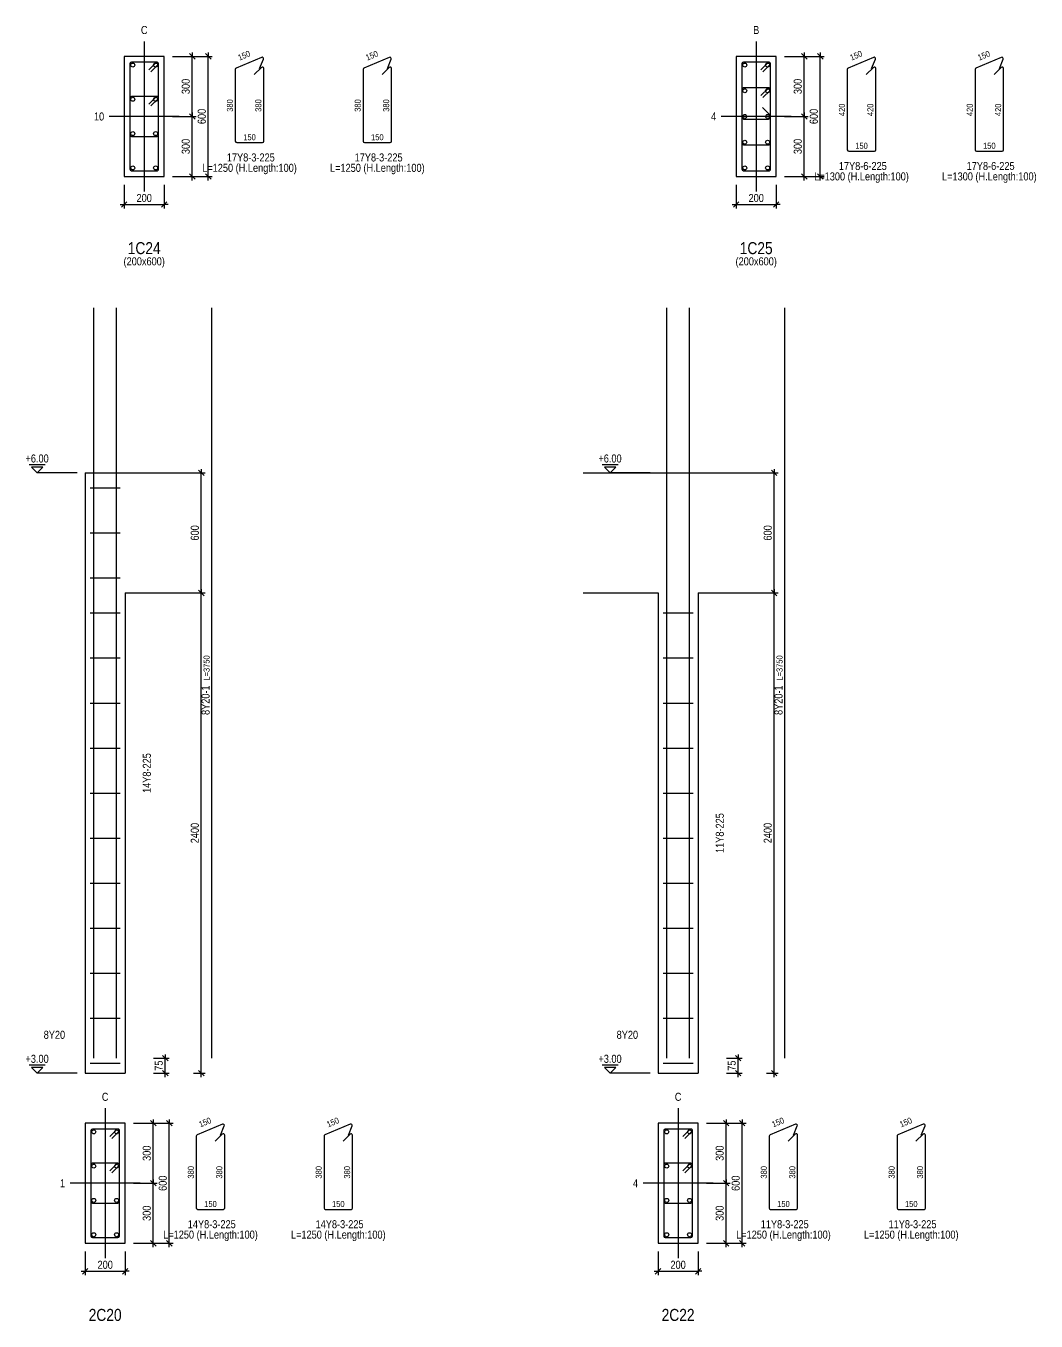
# Model space of a CAD drawing. Extents: x 0 to 206258, y -403073 to 0.
# Drawn here: x 13190 to 25802, y -130712 to -114531 of the extents above; entities that cross this region are included whole.
import ezdxf
from ezdxf.enums import TextEntityAlignment as Align
from ezdxf.lldxf.tags import DXFTag

# ---------------------------------------------------------------- set-up
doc = ezdxf.new("R2010")
doc.units = 0
doc.header["$LTSCALE"] = 1000
for name, color, linetype in [('Axis Line(Dir 1)', 8, 'CENTER2'), ('Axis Line(Dir 2)', 150, 'CENTER2'), ('Column Line(D)', 1, 'Continuous'), ('Dimension Line', 5, 'Continuous'), ('Dimension Text', 5, 'Continuous'), ('Link Line', 3, 'Continuous'), ('Rebar Label', 6, 'Continuous'), ('Rebar Length Text', 8, 'Continuous'), ('Rebar Line', 7, 'Continuous'), ('Top Rebar Label', 6, 'Continuous'), ('Top Rebar Length Text', 8, 'Continuous'), ('Top Rebar Line', 7, 'Continuous')]:
    doc.layers.add(name, color=color, linetype=linetype)
for name, color, linetype, true_color in [('Column Label(D)', 12, 'Continuous', 0xbd0000), ('Column Size Label (D)', 94, 'Continuous', 0x008100), ('Level Mark Line', 253, 'Continuous', 0x828282), ('Level Mark Text', 253, 'Continuous', 0x828282), ('Link Label', 94, 'Continuous', 0x008100), ('Link Length Text', 94, 'Continuous', 0x008100)]:
    doc.layers.add(name, color=color, linetype=linetype, true_color=true_color)
doc.styles.add('Column Label(D)', font='ARIALN.TTF', dxfattribs={"height": 150})
doc.styles.add('Column Size Label (D)', font='ARIALN.TTF', dxfattribs={"height": 100})
doc.styles.add('Dimension Text', font='ARIALN.TTF', dxfattribs={"height": 100})
doc.styles.add('Level Mark Text', font='ARIALN.TTF', dxfattribs={"height": 100})
doc.styles.add('Link Label', font='ARIALN.TTF', dxfattribs={"height": 100})
doc.styles.add('Link Length Text', font='ARIALN.TTF', dxfattribs={"height": 100})
doc.styles.add('Rebar Label', font='ARIALN.TTF', dxfattribs={"height": 100})
doc.styles.add('Rebar Length Text', font='ARIALN.TTF', dxfattribs={"height": 75})
doc.styles.add('Top Rebar Label', font='ARIALN.TTF', dxfattribs={"height": 100})
doc.styles.add('Top Rebar Length Text', font='ARIALN.TTF', dxfattribs={"height": 75})
tags = doc.linetypes.add('CENTER2', pattern=[1.125, 0.75, -0.125, 0.125, -0.125]).pattern_tags.tags
tags[10:11] = [DXFTag(74, 4), DXFTag(75, 0), DXFTag(340, '0'), DXFTag(46, 0.0), DXFTag(50, 0.0), DXFTag(44, 0.0), DXFTag(45, 0.0)]
tags[8:9] = [DXFTag(74, 4), DXFTag(75, 0), DXFTag(340, '0'), DXFTag(46, 0.0), DXFTag(50, 0.0), DXFTag(44, 0.0), DXFTag(45, 0.0)]
tags[6:7] = [DXFTag(74, 4), DXFTag(75, 0), DXFTag(340, '0'), DXFTag(46, 0.0), DXFTag(50, 0.0), DXFTag(44, 0.0), DXFTag(45, 0.0)]
tags[4:5] = [DXFTag(74, 4), DXFTag(75, 0), DXFTag(340, '0'), DXFTag(46, 0.0), DXFTag(50, 0.0), DXFTag(44, 0.0), DXFTag(45, 0.0)]
doc.dimstyles.new('COLUMNELV', dxfattribs={"dimtxt": 100, "dimasz": 30, "dimexe": 48.3, "dimexo": 103.5, "dimgap": 30, "dimtad": 1, "dimtoh": 1, "dimdec": 1, "dimlfac": 0.4, "dimdsep": 46, "dimtxsty": 'Dimension Text', "dimblk": 'PCDIM_TICK', "dimcen": 0.09, "dimclrd": 5, "dimclre": 5, "dimclrt": 5, "dimadec": 1, "dimazin": 0, "dimtp": 1, "dimtm": 1, "dimtfac": 1, "dimtdec": 4, "dimtofl": 0, "dimtmove": 0, "dimatfit": 3, "dimfxl": 1, "dimtolj": 1, "dimtzin": 0, "dimarcsym": 0})

# ---------------------------------------------------------------- blocks, each defined once
blk = doc.blocks.new('PCDIM_TICK')
at = {"layer": 'Dimension Line', "color": 0, "transparency": 33554687}
for p, q in [((1.15, 1.15), (-1.15, -1.15)), ((1.61, 0), (0, 0))]:
    blk.add_line(p, q, dxfattribs=at)
blk = doc.blocks.new('*U2011')
at = {"layer": 'Dimension Line', "color": 5, "true_color": 0x0000ff, "transparency": 16777216}
for p, q in [((14417, -116516), (14417, -116811)), ((14917, -116516), (14917, -116811)), ((14417, -116762), (14917, -116762))]:
    blk.add_line(p, q, dxfattribs=at)
at = {"layer": 'Dimension Line', "color": 5, "true_color": 0x0000ff, "transparency": 16777216, "xscale": 30, "yscale": 30, "rotation": 180.0000000000004}
blk.add_blockref('PCDIM_TICK', (14417, -116762), dxfattribs=at)
at = {"layer": 'Dimension Line', "color": 5, "true_color": 0x0000ff, "transparency": 16777216, "xscale": 30, "yscale": 30}
blk.add_blockref('PCDIM_TICK', (14917, -116762), dxfattribs=at)
at = {"layer": 'Dimension Line', "color": 5, "true_color": 0x0000ff, "transparency": 16777216, "insert": (14667, -116732), "char_height": 100, "width": 182.77, "attachment_point": 8, "style": 'Dimension Text'}
blk.add_mtext('200', dxfattribs=at)
blk = doc.blocks.new('*U2012')
at = {"layer": 'Dimension Line', "color": 5, "true_color": 0x0000ff, "transparency": 16777216}
for p, q in [((15021, -115662), (15316, -115662)), ((15267, -116412), (15267, -115662)), ((15021, -116412), (15316, -116412))]:
    blk.add_line(p, q, dxfattribs=at)
at = {"layer": 'Dimension Line', "color": 5, "true_color": 0x0000ff, "transparency": 16777216, "xscale": 30, "yscale": 30}
for p, rotation in [((15267, -115662), 89.99999999999447), ((15267, -116412), 269.9999999999834)]:
    blk.add_blockref('PCDIM_TICK', p, dxfattribs=dict(at, rotation=rotation))
at = {"layer": 'Dimension Line', "color": 5, "true_color": 0x0000ff, "transparency": 16777216, "insert": (15237, -116037), "char_height": 100, "width": 181.5, "attachment_point": 8, "rotation": 90, "style": 'Dimension Text'}
blk.add_mtext('300', dxfattribs=at)
blk = doc.blocks.new('*U2013')
at = {"layer": 'Dimension Line', "color": 5, "true_color": 0x0000ff, "transparency": 16777216}
for p, q in [((15021, -114912), (15316, -114912)), ((15267, -115662), (15267, -114912)), ((15021, -115662), (15316, -115662))]:
    blk.add_line(p, q, dxfattribs=at)
at = {"layer": 'Dimension Line', "color": 5, "true_color": 0x0000ff, "transparency": 16777216, "xscale": 30, "yscale": 30}
for p, rotation in [((15267, -114912), 89.99999999999447), ((15267, -115662), 269.9999999999834)]:
    blk.add_blockref('PCDIM_TICK', p, dxfattribs=dict(at, rotation=rotation))
at = {"layer": 'Dimension Line', "color": 5, "true_color": 0x0000ff, "transparency": 16777216, "insert": (15237, -115287), "char_height": 100, "width": 181.5, "attachment_point": 8, "rotation": 90, "style": 'Dimension Text'}
blk.add_mtext('300', dxfattribs=at)
blk = doc.blocks.new('*U2014')
at = {"layer": 'Dimension Line', "color": 5, "true_color": 0x0000ff, "transparency": 16777216}
for p, q in [((15021, -114912), (15516, -114912)), ((15467, -116412), (15467, -114912)), ((15021, -116412), (15516, -116412))]:
    blk.add_line(p, q, dxfattribs=at)
at = {"layer": 'Dimension Line', "color": 5, "true_color": 0x0000ff, "transparency": 16777216, "xscale": 30, "yscale": 30}
for p, rotation in [((15467, -114912), 89.99999999999447), ((15467, -116412), 269.9999999999834)]:
    blk.add_blockref('PCDIM_TICK', p, dxfattribs=dict(at, rotation=rotation))
at = {"layer": 'Dimension Line', "color": 5, "true_color": 0x0000ff, "transparency": 16777216, "insert": (15437, -115662), "char_height": 100, "width": 181.97, "attachment_point": 8, "rotation": 90, "style": 'Dimension Text'}
blk.add_mtext('600', dxfattribs=at)
blk = doc.blocks.new('*U2019')
at = {"layer": 'Dimension Line', "color": 5, "true_color": 0x0000ff, "transparency": 16777216}
for p, q in [((22058, -116516), (22058, -116811)), ((22558, -116516), (22558, -116811)), ((22058, -116762), (22558, -116762))]:
    blk.add_line(p, q, dxfattribs=at)
at = {"layer": 'Dimension Line', "color": 5, "true_color": 0x0000ff, "transparency": 16777216, "xscale": 30, "yscale": 30, "rotation": 180.0000000000004}
blk.add_blockref('PCDIM_TICK', (22058, -116762), dxfattribs=at)
at = {"layer": 'Dimension Line', "color": 5, "true_color": 0x0000ff, "transparency": 16777216, "xscale": 30, "yscale": 30}
blk.add_blockref('PCDIM_TICK', (22558, -116762), dxfattribs=at)
at = {"layer": 'Dimension Line', "color": 5, "true_color": 0x0000ff, "transparency": 16777216, "insert": (22308, -116732), "char_height": 100, "width": 182.77, "attachment_point": 8, "style": 'Dimension Text'}
blk.add_mtext('200', dxfattribs=at)
blk = doc.blocks.new('*U2020')
at = {"layer": 'Dimension Line', "color": 5, "true_color": 0x0000ff, "transparency": 16777216}
for p, q in [((22662, -115662), (22956, -115662)), ((22908, -116412), (22908, -115662)), ((22662, -116412), (22956, -116412))]:
    blk.add_line(p, q, dxfattribs=at)
at = {"layer": 'Dimension Line', "color": 5, "true_color": 0x0000ff, "transparency": 16777216, "xscale": 30, "yscale": 30}
for p, rotation in [((22908, -115662), 89.99999999999447), ((22908, -116412), 269.9999999999834)]:
    blk.add_blockref('PCDIM_TICK', p, dxfattribs=dict(at, rotation=rotation))
at = {"layer": 'Dimension Line', "color": 5, "true_color": 0x0000ff, "transparency": 16777216, "insert": (22878, -116037), "char_height": 100, "width": 181.5, "attachment_point": 8, "rotation": 90, "style": 'Dimension Text'}
blk.add_mtext('300', dxfattribs=at)
blk = doc.blocks.new('*U2021')
at = {"layer": 'Dimension Line', "color": 5, "true_color": 0x0000ff, "transparency": 16777216}
for p, q in [((22662, -114912), (22956, -114912)), ((22908, -115662), (22908, -114912)), ((22662, -115662), (22956, -115662))]:
    blk.add_line(p, q, dxfattribs=at)
at = {"layer": 'Dimension Line', "color": 5, "true_color": 0x0000ff, "transparency": 16777216, "xscale": 30, "yscale": 30}
for p, rotation in [((22908, -114912), 89.99999999999447), ((22908, -115662), 269.9999999999834)]:
    blk.add_blockref('PCDIM_TICK', p, dxfattribs=dict(at, rotation=rotation))
at = {"layer": 'Dimension Line', "color": 5, "true_color": 0x0000ff, "transparency": 16777216, "insert": (22878, -115287), "char_height": 100, "width": 181.5, "attachment_point": 8, "rotation": 90, "style": 'Dimension Text'}
blk.add_mtext('300', dxfattribs=at)
blk = doc.blocks.new('*U2022')
at = {"layer": 'Dimension Line', "color": 5, "true_color": 0x0000ff, "transparency": 16777216}
for p, q in [((22662, -114912), (23156, -114912)), ((23108, -116412), (23108, -114912)), ((22662, -116412), (23156, -116412))]:
    blk.add_line(p, q, dxfattribs=at)
at = {"layer": 'Dimension Line', "color": 5, "true_color": 0x0000ff, "transparency": 16777216, "xscale": 30, "yscale": 30}
for p, rotation in [((23108, -114912), 89.99999999999447), ((23108, -116412), 269.9999999999834)]:
    blk.add_blockref('PCDIM_TICK', p, dxfattribs=dict(at, rotation=rotation))
at = {"layer": 'Dimension Line', "color": 5, "true_color": 0x0000ff, "transparency": 16777216, "insert": (23078, -115662), "char_height": 100, "width": 181.97, "attachment_point": 8, "rotation": 90, "style": 'Dimension Text'}
blk.add_mtext('600', dxfattribs=at)
blk = doc.blocks.new('*U2148')
at = {"layer": 'Dimension Line', "color": 5, "true_color": 0x0000ff, "transparency": 16777216}
for p, q in [((15283, -121615), (15428, -121615)), ((15380, -127615), (15380, -121615)), ((15283, -127615), (15428, -127615))]:
    blk.add_line(p, q, dxfattribs=at)
at = {"layer": 'Dimension Line', "color": 5, "true_color": 0x0000ff, "transparency": 16777216, "xscale": 30, "yscale": 30}
for p, rotation in [((15380, -121615), 89.99999999999447), ((15380, -127615), 269.9999999999834)]:
    blk.add_blockref('PCDIM_TICK', p, dxfattribs=dict(at, rotation=rotation))
at = {"layer": 'Dimension Line', "color": 5, "true_color": 0x0000ff, "transparency": 16777216, "insert": (15350, -124615), "char_height": 100, "width": 247.25, "attachment_point": 8, "rotation": 90, "style": 'Dimension Text'}
blk.add_mtext('2400', dxfattribs=at)
blk = doc.blocks.new('*U2149')
at = {"layer": 'Dimension Line', "color": 5, "true_color": 0x0000ff, "transparency": 16777216}
for p, q in [((15283, -120115), (15428, -120115)), ((15380, -121615), (15380, -120115)), ((15283, -121615), (15428, -121615))]:
    blk.add_line(p, q, dxfattribs=at)
at = {"layer": 'Dimension Line', "color": 5, "true_color": 0x0000ff, "transparency": 16777216, "xscale": 30, "yscale": 30}
for p, rotation in [((15380, -120115), 89.99999999999447), ((15380, -121615), 269.9999999999834)]:
    blk.add_blockref('PCDIM_TICK', p, dxfattribs=dict(at, rotation=rotation))
at = {"layer": 'Dimension Line', "color": 5, "true_color": 0x0000ff, "transparency": 16777216, "insert": (15350, -120865), "char_height": 100, "width": 181.97, "attachment_point": 8, "rotation": 90, "style": 'Dimension Text'}
blk.add_mtext('600', dxfattribs=at)
blk = doc.blocks.new('*U2150')
at = {"layer": 'Dimension Line', "color": 5, "true_color": 0x0000ff, "transparency": 16777216}
for p, q in [((14783, -127428), (14978, -127428)), ((14930, -127615), (14930, -127428)), ((14783, -127615), (14978, -127615))]:
    blk.add_line(p, q, dxfattribs=at)
at = {"layer": 'Dimension Line', "color": 5, "true_color": 0x0000ff, "transparency": 16777216, "xscale": 30, "yscale": 30}
for p, rotation in [((14930, -127428), 89.99999999999447), ((14930, -127615), 269.9999999999834)]:
    blk.add_blockref('PCDIM_TICK', p, dxfattribs=dict(at, rotation=rotation))
at = {"layer": 'Dimension Line', "color": 5, "true_color": 0x0000ff, "transparency": 16777216, "insert": (14900, -127521), "char_height": 100, "width": 117.23, "attachment_point": 8, "rotation": 90, "style": 'Dimension Text'}
blk.add_mtext('75', dxfattribs=at)
blk = doc.blocks.new('*U2151')
at = {"layer": 'Dimension Line', "color": 5, "true_color": 0x0000ff, "transparency": 16777216}
for p, q in [((13930, -129844), (13930, -130139)), ((14430, -129844), (14430, -130139)), ((13930, -130090), (14430, -130090))]:
    blk.add_line(p, q, dxfattribs=at)
at = {"layer": 'Dimension Line', "color": 5, "true_color": 0x0000ff, "transparency": 16777216, "xscale": 30, "yscale": 30, "rotation": 180.0000000000004}
blk.add_blockref('PCDIM_TICK', (13930, -130090), dxfattribs=at)
at = {"layer": 'Dimension Line', "color": 5, "true_color": 0x0000ff, "transparency": 16777216, "xscale": 30, "yscale": 30}
blk.add_blockref('PCDIM_TICK', (14430, -130090), dxfattribs=at)
at = {"layer": 'Dimension Line', "color": 5, "true_color": 0x0000ff, "transparency": 16777216, "insert": (14180, -130060), "char_height": 100, "width": 182.77, "attachment_point": 8, "style": 'Dimension Text'}
blk.add_mtext('200', dxfattribs=at)
blk = doc.blocks.new('*U2152')
at = {"layer": 'Dimension Line', "color": 5, "true_color": 0x0000ff, "transparency": 16777216}
for p, q in [((14533, -128990), (14828, -128990)), ((14780, -129740), (14780, -128990)), ((14533, -129740), (14828, -129740))]:
    blk.add_line(p, q, dxfattribs=at)
at = {"layer": 'Dimension Line', "color": 5, "true_color": 0x0000ff, "transparency": 16777216, "xscale": 30, "yscale": 30}
for p, rotation in [((14780, -128990), 89.99999999999447), ((14780, -129740), 269.9999999999834)]:
    blk.add_blockref('PCDIM_TICK', p, dxfattribs=dict(at, rotation=rotation))
at = {"layer": 'Dimension Line', "color": 5, "true_color": 0x0000ff, "transparency": 16777216, "insert": (14750, -129365), "char_height": 100, "width": 181.5, "attachment_point": 8, "rotation": 90, "style": 'Dimension Text'}
blk.add_mtext('300', dxfattribs=at)
blk = doc.blocks.new('*U2153')
at = {"layer": 'Dimension Line', "color": 5, "true_color": 0x0000ff, "transparency": 16777216}
for p, q in [((14533, -128240), (14828, -128240)), ((14780, -128990), (14780, -128240)), ((14533, -128990), (14828, -128990))]:
    blk.add_line(p, q, dxfattribs=at)
at = {"layer": 'Dimension Line', "color": 5, "true_color": 0x0000ff, "transparency": 16777216, "xscale": 30, "yscale": 30}
for p, rotation in [((14780, -128240), 89.99999999999447), ((14780, -128990), 269.9999999999834)]:
    blk.add_blockref('PCDIM_TICK', p, dxfattribs=dict(at, rotation=rotation))
at = {"layer": 'Dimension Line', "color": 5, "true_color": 0x0000ff, "transparency": 16777216, "insert": (14750, -128615), "char_height": 100, "width": 181.5, "attachment_point": 8, "rotation": 90, "style": 'Dimension Text'}
blk.add_mtext('300', dxfattribs=at)
blk = doc.blocks.new('*U2154')
at = {"layer": 'Dimension Line', "color": 5, "true_color": 0x0000ff, "transparency": 16777216}
for p, q in [((14533, -128240), (15028, -128240)), ((14980, -129740), (14980, -128240)), ((14533, -129740), (15028, -129740))]:
    blk.add_line(p, q, dxfattribs=at)
at = {"layer": 'Dimension Line', "color": 5, "true_color": 0x0000ff, "transparency": 16777216, "xscale": 30, "yscale": 30}
for p, rotation in [((14980, -128240), 89.99999999999447), ((14980, -129740), 269.9999999999834)]:
    blk.add_blockref('PCDIM_TICK', p, dxfattribs=dict(at, rotation=rotation))
at = {"layer": 'Dimension Line', "color": 5, "true_color": 0x0000ff, "transparency": 16777216, "insert": (14950, -128990), "char_height": 100, "width": 181.97, "attachment_point": 8, "rotation": 90, "style": 'Dimension Text'}
blk.add_mtext('600', dxfattribs=at)
blk = doc.blocks.new('*U2155')
at = {"layer": 'Dimension Line', "color": 5, "true_color": 0x0000ff, "transparency": 16777216}
for p, q in [((22437, -121615), (22581, -121615)), ((22533, -127615), (22533, -121615)), ((22437, -127615), (22581, -127615))]:
    blk.add_line(p, q, dxfattribs=at)
at = {"layer": 'Dimension Line', "color": 5, "true_color": 0x0000ff, "transparency": 16777216, "xscale": 30, "yscale": 30}
for p, rotation in [((22533, -121615), 89.99999999999447), ((22533, -127615), 269.9999999999834)]:
    blk.add_blockref('PCDIM_TICK', p, dxfattribs=dict(at, rotation=rotation))
at = {"layer": 'Dimension Line', "color": 5, "true_color": 0x0000ff, "transparency": 16777216, "insert": (22503, -124615), "char_height": 100, "width": 247.25, "attachment_point": 8, "rotation": 90, "style": 'Dimension Text'}
blk.add_mtext('2400', dxfattribs=at)
blk = doc.blocks.new('*U2156')
at = {"layer": 'Dimension Line', "color": 5, "true_color": 0x0000ff, "transparency": 16777216}
for p, q in [((22437, -120115), (22581, -120115)), ((22533, -121615), (22533, -120115)), ((22437, -121615), (22581, -121615))]:
    blk.add_line(p, q, dxfattribs=at)
at = {"layer": 'Dimension Line', "color": 5, "true_color": 0x0000ff, "transparency": 16777216, "xscale": 30, "yscale": 30}
for p, rotation in [((22533, -120115), 89.99999999999447), ((22533, -121615), 269.9999999999834)]:
    blk.add_blockref('PCDIM_TICK', p, dxfattribs=dict(at, rotation=rotation))
at = {"layer": 'Dimension Line', "color": 5, "true_color": 0x0000ff, "transparency": 16777216, "insert": (22503, -120865), "char_height": 100, "width": 181.97, "attachment_point": 8, "rotation": 90, "style": 'Dimension Text'}
blk.add_mtext('600', dxfattribs=at)
blk = doc.blocks.new('*U2157')
at = {"layer": 'Dimension Line', "color": 5, "true_color": 0x0000ff, "transparency": 16777216}
for p, q in [((21937, -127428), (22131, -127428)), ((22083, -127615), (22083, -127428)), ((21937, -127615), (22131, -127615))]:
    blk.add_line(p, q, dxfattribs=at)
at = {"layer": 'Dimension Line', "color": 5, "true_color": 0x0000ff, "transparency": 16777216, "xscale": 30, "yscale": 30}
for p, rotation in [((22083, -127428), 89.99999999999447), ((22083, -127615), 269.9999999999834)]:
    blk.add_blockref('PCDIM_TICK', p, dxfattribs=dict(at, rotation=rotation))
at = {"layer": 'Dimension Line', "color": 5, "true_color": 0x0000ff, "transparency": 16777216, "insert": (22053, -127521), "char_height": 100, "width": 117.23, "attachment_point": 8, "rotation": 90, "style": 'Dimension Text'}
blk.add_mtext('75', dxfattribs=at)
blk = doc.blocks.new('*U2158')
at = {"layer": 'Dimension Line', "color": 5, "true_color": 0x0000ff, "transparency": 16777216}
for p, q in [((21083, -129844), (21083, -130139)), ((21583, -129844), (21583, -130139)), ((21083, -130090), (21583, -130090))]:
    blk.add_line(p, q, dxfattribs=at)
at = {"layer": 'Dimension Line', "color": 5, "true_color": 0x0000ff, "transparency": 16777216, "xscale": 30, "yscale": 30, "rotation": 180.0000000000004}
blk.add_blockref('PCDIM_TICK', (21083, -130090), dxfattribs=at)
at = {"layer": 'Dimension Line', "color": 5, "true_color": 0x0000ff, "transparency": 16777216, "xscale": 30, "yscale": 30}
blk.add_blockref('PCDIM_TICK', (21583, -130090), dxfattribs=at)
at = {"layer": 'Dimension Line', "color": 5, "true_color": 0x0000ff, "transparency": 16777216, "insert": (21333, -130060), "char_height": 100, "width": 182.77, "attachment_point": 8, "style": 'Dimension Text'}
blk.add_mtext('200', dxfattribs=at)
blk = doc.blocks.new('*U2159')
at = {"layer": 'Dimension Line', "color": 5, "true_color": 0x0000ff, "transparency": 16777216}
for p, q in [((21687, -128990), (21981, -128990)), ((21933, -129740), (21933, -128990)), ((21687, -129740), (21981, -129740))]:
    blk.add_line(p, q, dxfattribs=at)
at = {"layer": 'Dimension Line', "color": 5, "true_color": 0x0000ff, "transparency": 16777216, "xscale": 30, "yscale": 30}
for p, rotation in [((21933, -128990), 89.99999999999447), ((21933, -129740), 269.9999999999834)]:
    blk.add_blockref('PCDIM_TICK', p, dxfattribs=dict(at, rotation=rotation))
at = {"layer": 'Dimension Line', "color": 5, "true_color": 0x0000ff, "transparency": 16777216, "insert": (21903, -129365), "char_height": 100, "width": 181.5, "attachment_point": 8, "rotation": 90, "style": 'Dimension Text'}
blk.add_mtext('300', dxfattribs=at)
blk = doc.blocks.new('*U2160')
at = {"layer": 'Dimension Line', "color": 5, "true_color": 0x0000ff, "transparency": 16777216}
for p, q in [((21687, -128240), (21981, -128240)), ((21933, -128990), (21933, -128240)), ((21687, -128990), (21981, -128990))]:
    blk.add_line(p, q, dxfattribs=at)
at = {"layer": 'Dimension Line', "color": 5, "true_color": 0x0000ff, "transparency": 16777216, "xscale": 30, "yscale": 30}
for p, rotation in [((21933, -128240), 89.99999999999447), ((21933, -128990), 269.9999999999834)]:
    blk.add_blockref('PCDIM_TICK', p, dxfattribs=dict(at, rotation=rotation))
at = {"layer": 'Dimension Line', "color": 5, "true_color": 0x0000ff, "transparency": 16777216, "insert": (21903, -128615), "char_height": 100, "width": 181.5, "attachment_point": 8, "rotation": 90, "style": 'Dimension Text'}
blk.add_mtext('300', dxfattribs=at)
blk = doc.blocks.new('*U2161')
at = {"layer": 'Dimension Line', "color": 5, "true_color": 0x0000ff, "transparency": 16777216}
for p, q in [((21687, -128240), (22181, -128240)), ((22133, -129740), (22133, -128240)), ((21687, -129740), (22181, -129740))]:
    blk.add_line(p, q, dxfattribs=at)
at = {"layer": 'Dimension Line', "color": 5, "true_color": 0x0000ff, "transparency": 16777216, "xscale": 30, "yscale": 30}
for p, rotation in [((22133, -128240), 89.99999999999447), ((22133, -129740), 269.9999999999834)]:
    blk.add_blockref('PCDIM_TICK', p, dxfattribs=dict(at, rotation=rotation))
at = {"layer": 'Dimension Line', "color": 5, "true_color": 0x0000ff, "transparency": 16777216, "insert": (22103, -128990), "char_height": 100, "width": 181.97, "attachment_point": 8, "rotation": 90, "style": 'Dimension Text'}
blk.add_mtext('600', dxfattribs=at)

msp = doc.modelspace()

# ---------------------------------------------------------------- linework, layer by layer
at = {"layer": 'Axis Line(Dir 1)', "transparency": 33554687}
for points in [[(15104.79, -115662.222), (14229.79, -115662.222)], [(22745.675, -115662.222), (21870.675, -115662.222)], [(14617.29, -128990.237), (13742.29, -128990.237)], [(21770.675, -128990.237), (20895.675, -128990.237)]]:
    msp.add_lwpolyline(points, dxfattribs=at)
at = {"layer": 'Axis Line(Dir 2)', "transparency": 33554687}
for points in [[(14667.29, -114724.722), (14667.29, -116599.722)], [(22308.175, -114724.722), (22308.175, -116599.722)], [(14179.79, -128052.737), (14179.79, -129927.737)], [(21333.175, -128052.737), (21333.175, -129927.737)]]:
    msp.add_lwpolyline(points, dxfattribs=at)
at = {"layer": 'Column Line(D)', "transparency": 33554687}
for points in [[(14417.29, -116412.222), (14917.29, -116412.222), (14917.29, -114912.222), (14417.29, -114912.222)], [(22058.175, -116412.222), (22558.175, -116412.222), (22558.175, -114912.222), (22058.175, -114912.222)], [(13929.79, -129740.237), (14429.79, -129740.237), (14429.79, -128240.237), (13929.79, -128240.237)], [(21083.175, -129740.237), (21583.175, -129740.237), (21583.175, -128240.237), (21083.175, -128240.237)]]:
    msp.add_lwpolyline(points, close=True, dxfattribs=at)
for points in [[(13929.79, -120115.237), (13929.79, -127615.237)], [(13929.79, -120115.237), (14429.79, -120115.237)], [(14429.79, -120115.237), (15367.29, -120115.237)], [(20145.675, -120115.237), (21083.175, -120115.237)], [(21083.175, -120115.237), (21583.175, -120115.237)], [(21583.175, -120115.237), (22520.675, -120115.237)], [(14429.79, -121615.237), (15367.29, -121615.237)], [(14429.79, -121615.237), (14429.79, -127615.237)], [(20145.675, -121615.237), (21083.175, -121615.237)], [(21083.175, -121615.237), (21083.175, -127615.237)], [(21583.175, -121615.237), (22520.675, -121615.237)], [(21583.175, -121615.237), (21583.175, -127615.237)], [(13929.79, -127615.237), (14429.79, -127615.237)], [(21083.175, -127615.237), (21583.175, -127615.237)]]:
    msp.add_lwpolyline(points, dxfattribs=at)
at = {"layer": 'Level Mark Line', "transparency": 33554687}
for points in [[(13429.79, -120015.237), (13229.79, -120015.237)], [(13329.79, -120115.237), (13400.501, -120044.527), (13259.08, -120044.527), (13329.79, -120115.237)], [(20583.175, -120015.237), (20383.175, -120015.237)], [(20483.175, -120115.237), (20553.886, -120044.527), (20412.465, -120044.527), (20483.175, -120115.237)], [(13829.79, -120115.237), (13329.79, -120115.237)], [(20983.175, -120115.237), (20483.175, -120115.237)], [(13429.79, -127515.237), (13229.79, -127515.237)], [(13329.79, -127615.237), (13400.501, -127544.527), (13259.08, -127544.527), (13329.79, -127615.237)], [(13829.79, -127615.237), (13329.79, -127615.237)], [(20583.175, -127515.237), (20383.175, -127515.237)], [(20483.175, -127615.237), (20553.886, -127544.527), (20412.465, -127544.527), (20483.175, -127615.237)], [(20983.175, -127615.237), (20483.175, -127615.237)]]:
    msp.add_lwpolyline(points, dxfattribs=at)
at = {"layer": 'Link Line', "transparency": 33554687}
for p, q in [((13992.29, -120302.737), (14367.29, -120302.737)), ((13992.29, -120865.237), (14367.29, -120865.237)), ((13992.29, -121427.737), (14367.29, -121427.737)), ((13992.29, -121865.237), (14367.29, -121865.237)), ((21145.675, -121865.237), (21520.675, -121865.237)), ((13992.29, -122427.737), (14367.29, -122427.737)), ((21145.675, -122427.737), (21520.675, -122427.737)), ((13992.29, -122990.237), (14367.29, -122990.237)), ((21145.675, -122990.237), (21520.675, -122990.237)), ((13992.29, -123552.737), (14367.29, -123552.737)), ((21145.675, -123552.737), (21520.675, -123552.737)), ((13992.29, -124115.237), (14367.29, -124115.237)), ((21145.675, -124115.237), (21520.675, -124115.237)), ((13992.29, -124677.737), (14367.29, -124677.737)), ((21145.675, -124677.737), (21520.675, -124677.737)), ((13992.29, -125240.237), (14367.29, -125240.237)), ((21145.675, -125240.237), (21520.675, -125240.237)), ((13992.29, -125802.737), (14367.29, -125802.737)), ((21145.675, -125802.737), (21520.675, -125802.737)), ((13992.29, -126365.237), (14367.29, -126365.237)), ((21145.675, -126365.237), (21520.675, -126365.237)), ((13992.29, -126927.737), (14367.29, -126927.737)), ((21145.675, -126927.737), (21520.675, -126927.737)), ((13992.29, -127490.237), (14367.29, -127490.237)), ((21145.675, -127490.237), (21520.675, -127490.237))]:
    msp.add_line(p, q, dxfattribs=at)
for points in [[(14751.276, -115102.985), (14839.665, -115014.596, 0.668178638), (14827.29, -114984.722), (14507.29, -114984.722, 0.414213562), (14489.79, -115002.222), (14489.79, -115893.889, 0.414213562), (14507.29, -115911.389), (14827.29, -115911.389, 0.414213562), (14844.79, -115893.889), (14844.79, -115002.222, 0.668178638), (14814.916, -114989.848), (14726.528, -115078.236)], [(16107.807, -115062.573), (16154.824, -114946.752, 0.668178638), (16131.797, -114924.05), (15815.479, -115057.706, 0.301414294), (15804.79, -115073.826), (15804.79, -115971.389, 0.414213562), (15822.29, -115988.889), (16142.29, -115988.889, 0.414213562), (16159.79, -115971.389), (16159.79, -115062.222, 0.668178638), (16129.916, -115049.848), (16041.528, -115138.236)], [(17703.397, -115062.574), (17750.413, -114946.753, 0.668178638), (17727.387, -114924.05), (17411.069, -115057.706, 0.301414294), (17400.38, -115073.826), (17400.38, -115971.389, 0.414213562), (17417.88, -115988.889), (17737.88, -115988.889, 0.414213562), (17755.38, -115971.389), (17755.38, -115062.222, 0.668178638), (17725.506, -115049.848), (17637.118, -115138.236)], [(22392.161, -115102.985), (22480.55, -115014.596, 0.668178638), (22468.175, -114984.722), (22148.175, -114984.722, 0.414213562), (22130.675, -115002.222), (22130.675, -116000.972, 0.414213562), (22148.175, -116018.472), (22468.175, -116018.472, 0.414213562), (22485.675, -116000.972), (22485.675, -115002.222, 0.668178638), (22455.801, -114989.848), (22367.412, -115078.236)], [(23748.692, -115062.573), (23795.708, -114946.752, 0.668178638), (23772.682, -114924.05), (23456.364, -115057.706, 0.301414294), (23445.675, -115073.826), (23445.675, -116078.472, 0.414213562), (23463.175, -116095.972), (23783.175, -116095.972, 0.414213562), (23800.675, -116078.472), (23800.675, -115062.222, 0.668178638), (23770.801, -115049.848), (23682.412, -115138.236)], [(25344.282, -115062.573), (25391.298, -114946.752, 0.668178638), (25368.272, -114924.05), (25051.954, -115057.706, 0.301414294), (25041.265, -115073.826), (25041.265, -116078.472, 0.414213562), (25058.765, -116095.972), (25378.765, -116095.972, 0.414213562), (25396.265, -116078.472), (25396.265, -115062.222, 0.668178638), (25366.391, -115049.848), (25278.002, -115138.236)], [(22392.161, -115424.235), (22480.55, -115335.846, 0.668178638), (22468.175, -115305.972), (22148.175, -115305.972, 0.414213562), (22130.675, -115323.472), (22130.675, -116322.222, 0.414213562), (22148.175, -116339.722), (22468.175, -116339.722, 0.414213562), (22485.675, -116322.222), (22485.675, -115323.472, 0.668178638), (22455.801, -115311.098), (22367.412, -115399.486)], [(14751.276, -115531.318), (14839.665, -115442.93, 0.668178638), (14827.29, -115413.055), (14507.29, -115413.055, 0.414213562), (14489.79, -115430.555), (14489.79, -116322.222, 0.414213562), (14507.29, -116339.722), (14827.29, -116339.722, 0.414213562), (14844.79, -116322.222), (14844.79, -115430.555, 0.668178638), (14814.916, -115418.181), (14726.528, -115506.569)], [(14263.776, -128431), (14352.165, -128342.612, 0.668178638), (14339.79, -128312.737), (14019.79, -128312.737, 0.414213562), (14002.29, -128330.237), (14002.29, -129221.904, 0.414213562), (14019.79, -129239.404), (14339.79, -129239.404, 0.414213562), (14357.29, -129221.904), (14357.29, -128330.237, 0.668178638), (14327.416, -128317.863), (14239.028, -128406.251)], [(15620.307, -128390.589), (15667.324, -128274.768, 0.668178638), (15644.297, -128252.065), (15327.979, -128385.721, 0.301414294), (15317.29, -128401.841), (15317.29, -129299.404, 0.414213562), (15334.79, -129316.904), (15654.79, -129316.904, 0.414213562), (15672.29, -129299.404), (15672.29, -128390.237, 0.668178638), (15642.416, -128377.863), (15554.028, -128466.251)], [(17215.897, -128390.589), (17262.913, -128274.768, 0.668178638), (17239.887, -128252.066), (16923.569, -128385.721, 0.301414294), (16912.88, -128401.841), (16912.88, -129299.404, 0.414213562), (16930.38, -129316.904), (17250.38, -129316.904, 0.414213562), (17267.88, -129299.404), (17267.88, -128390.238, 0.668178638), (17238.006, -128377.863), (17149.618, -128466.252)], [(21417.161, -128431), (21505.55, -128342.612, 0.668178638), (21493.175, -128312.737), (21173.175, -128312.737, 0.414213562), (21155.675, -128330.237), (21155.675, -129221.904, 0.414213562), (21173.175, -129239.404), (21493.175, -129239.404, 0.414213562), (21510.675, -129221.904), (21510.675, -128330.237, 0.668178638), (21480.801, -128317.863), (21392.412, -128406.251)], [(22773.692, -128390.589), (22820.708, -128274.768, 0.668178638), (22797.682, -128252.065), (22481.364, -128385.721, 0.301414294), (22470.675, -128401.841), (22470.675, -129299.404, 0.414213562), (22488.175, -129316.904), (22808.175, -129316.904, 0.414213562), (22825.675, -129299.404), (22825.675, -128390.237, 0.668178638), (22795.801, -128377.863), (22707.412, -128466.251)], [(24369.282, -128390.589), (24416.298, -128274.768, 0.668178638), (24393.272, -128252.066), (24076.954, -128385.721, 0.301414294), (24066.265, -128401.841), (24066.265, -129299.404, 0.414213562), (24083.765, -129316.904), (24403.765, -129316.904, 0.414213562), (24421.265, -129299.404), (24421.265, -128390.238, 0.668178638), (24391.391, -128377.863), (24303.002, -128466.252)], [(14263.776, -128859.333), (14352.165, -128770.945, 0.668178638), (14339.79, -128741.071), (14019.79, -128741.071, 0.414213562), (14002.29, -128758.571), (14002.29, -129650.237, 0.414213562), (14019.79, -129667.737), (14339.79, -129667.737, 0.414213562), (14357.29, -129650.237), (14357.29, -128758.571, 0.668178638), (14327.416, -128746.196), (14239.028, -128834.585)], [(21417.161, -128859.333), (21505.55, -128770.945, 0.668178638), (21493.175, -128741.071), (21173.175, -128741.071, 0.414213562), (21155.675, -128758.571), (21155.675, -129650.237, 0.414213562), (21173.175, -129667.737), (21493.175, -129667.737, 0.414213562), (21510.675, -129650.237), (21510.675, -128758.571, 0.668178638), (21480.801, -128746.196), (21392.412, -128834.585)]]:
    msp.add_lwpolyline(points, format="xyb", dxfattribs=at)
at = {"layer": 'Rebar Line', "transparency": 33554687}
for centre in [(14524.79, -115019.722), (14809.79, -115019.722), (22165.675, -115019.722), (22450.675, -115019.722), (22165.675, -115340.972), (22450.675, -115340.972), (14524.79, -115448.055), (14809.79, -115448.055), (22165.675, -115662.222), (22450.675, -115662.222), (14524.79, -115876.389), (14809.79, -115876.389), (22165.675, -115983.472), (22450.675, -115983.472), (14524.79, -116304.722), (14809.79, -116304.722), (22165.675, -116304.722), (22450.675, -116304.722), (14037.29, -128347.737), (14322.29, -128347.737), (21190.675, -128347.737), (21475.675, -128347.737), (14037.29, -128776.071), (14322.29, -128776.071), (21190.675, -128776.071), (21475.675, -128776.071), (14037.29, -129204.404), (14322.29, -129204.404), (21190.675, -129204.404), (21475.675, -129204.404), (14037.29, -129632.737), (14322.29, -129632.737), (21190.675, -129632.737), (21475.675, -129632.737)]:
    msp.add_circle(centre, 25, dxfattribs=at)
at = {"layer": 'Top Rebar Line', "transparency": 33554687}
msp.add_lwpolyline([(22130.675, -115537.222), (22130.675, -115662.222, 0.414213562), (22165.675, -115697.222), (22450.675, -115697.222, 0.668178638), (22475.424, -115637.473), (22387.036, -115549.085)], format="xyb", dxfattribs=at)
for points in [[(14037.29, -127427.737), (14037.29, -118052.737)], [(14322.29, -127427.737), (14322.29, -118052.737)], [(15513.143, -127427.737), (15513.143, -118052.737)], [(21190.675, -127427.737), (21190.675, -118052.737)], [(21475.675, -127427.737), (21475.675, -118052.737)], [(22666.528, -127427.737), (22666.528, -118052.737)]]:
    msp.add_lwpolyline(points, dxfattribs=at)

# ---------------------------------------------------------------- texts
at = {"layer": 'Column Label(D)', "transparency": 33554687, "style": 'Column Label(D)'}
for s, p in [('1C24', (14667.29, -117232.222)), ('1C25', (22308.175, -117232.222)), ('2C20', (14179.79, -130560.237)), ('2C22', (21333.175, -130560.237))]:
    msp.add_text(s, height=150, dxfattribs=at).set_placement(p, align=Align.TOP_CENTER)
at = {"layer": 'Column Size Label (D)', "transparency": 33554687, "style": 'Column Size Label (D)'}
for p in [(14667.29, -117422.222), (22308.175, -117422.222)]:
    msp.add_text('(200x600)', height=100, dxfattribs=at).set_placement(p, align=Align.TOP_CENTER)
at = {"layer": 'Dimension Text', "transparency": 33554687, "style": 'Dimension Text'}
for s, p in [('C', (14667.29, -114662.222)), ('B', (22308.175, -114662.222)), ('C', (14179.79, -127990.237)), ('C', (21333.175, -127990.237))]:
    msp.add_text(s, height=100, dxfattribs=at).set_placement(p, align=Align.BOTTOM_CENTER)
for s, p in [('10', (14167.29, -115662.222)), ('4', (21808.175, -115662.222)), ('1', (13679.79, -128990.237)), ('4', (20833.175, -128990.237))]:
    msp.add_text(s, height=100, dxfattribs=at).set_placement(p, align=Align.MIDDLE_RIGHT)
at = {"layer": 'Level Mark Text', "transparency": 33554687, "style": 'Level Mark Text'}
for s, p in [('+6.00', (13329.79, -120015.237)), ('+6.00', (20483.175, -120015.237)), ('+3.00', (13329.79, -127515.237)), ('+3.00', (20483.175, -127515.237))]:
    msp.add_text(s, height=100, dxfattribs=at).set_placement(p, align=Align.BOTTOM_CENTER)
at = {"layer": 'Link Label', "transparency": 33554687, "style": 'Link Label'}
for s, p in [(' 17Y8-3-225', (15982.29, -116223.889)), (' 17Y8-3-225', (17577.88, -116223.889)), (' 17Y8-6-225', (23623.175, -116330.972)), (' 17Y8-6-225', (25218.765, -116330.972)), (' 14Y8-3-225', (15494.79, -129551.904)), (' 14Y8-3-225', (17090.38, -129551.904)), (' 11Y8-3-225', (22648.175, -129551.904)), (' 11Y8-3-225', (24243.765, -129551.904))]:
    msp.add_text(s, height=100, dxfattribs=at).set_placement(p, align=Align.CENTER)
at = {"layer": 'Link Length Text', "transparency": 33554687, "style": 'Link Length Text'}
for s, p in [('L=1250 (H.Length:100)', (15982.29, -116353.889)), ('L=1250 (H.Length:100)', (17577.88, -116353.889)), ('L=1300 (H.Length:100)', (23623.175, -116460.972)), ('L=1300 (H.Length:100)', (25218.765, -116460.972)), ('L=1250 (H.Length:100)', (15494.79, -129681.904)), ('L=1250 (H.Length:100)', (17090.38, -129681.904)), ('L=1250 (H.Length:100)', (22648.175, -129681.904)), ('L=1250 (H.Length:100)', (24243.765, -129681.904))]:
    msp.add_text(s, height=100, dxfattribs=at).set_placement(p, align=Align.CENTER)
at = {"layer": 'Rebar Label', "transparency": 33554687, "style": 'Rebar Label'}
for s, p in [('14Y8-225', (14779.79, -123865.237)), ('11Y8-225', (21933.175, -124615.237))]:
    msp.add_text(s, height=100, rotation=90, dxfattribs=at).set_placement(p, align=Align.BOTTOM_CENTER)
at = {"layer": 'Rebar Length Text', "transparency": 33554687, "style": 'Rebar Length Text'}
for s, rotation, p in [('150', 22.9057699, (15928.512, -114934.945)), ('150', 22.9057699, (17524.101, -114934.946)), ('150', 22.9057699, (23569.396, -114934.945)), ('150', 22.9057699, (25164.986, -114934.945)), ('380', 90, (15774.79, -115525.555)), ('380', 90, (16129.79, -115525.555)), ('380', 90, (17370.38, -115525.556)), ('380', 90, (17725.38, -115525.556)), ('420', 90, (23415.675, -115579.097)), ('420', 90, (23770.675, -115579.097)), ('420', 90, (25011.265, -115579.097)), ('420', 90, (25366.265, -115579.097)), ('150', 22.9057699, (15441.012, -128262.961)), ('150', 22.9057699, (17036.601, -128262.961)), ('150', 22.9057699, (22594.396, -128262.961)), ('150', 22.9057699, (24189.986, -128262.961)), ('380', 90, (15287.29, -128853.571)), ('380', 90, (15642.29, -128853.571)), ('380', 90, (16882.88, -128853.571)), ('380', 90, (17237.88, -128853.571)), ('380', 90, (22440.675, -128853.571)), ('380', 90, (22795.675, -128853.571)), ('380', 90, (24036.265, -128853.571)), ('380', 90, (24391.265, -128853.571))]:
    msp.add_text(s, height=75, rotation=rotation, dxfattribs=at).set_placement(p, align=Align.CENTER)
for p in [(15982.29, -115958.889), (17577.88, -115958.889), (23623.175, -116065.972), (25218.765, -116065.972), (15494.79, -129286.904), (17090.38, -129286.904), (22648.175, -129286.904), (24243.765, -129286.904)]:
    msp.add_text('150', height=75, dxfattribs=at).set_placement(p, align=Align.CENTER)
at = {"layer": 'Top Rebar Label', "transparency": 33554687, "style": 'Top Rebar Label'}
for p in [(15483.143, -122770.237), (22636.528, -122770.237)]:
    msp.add_text(' 8Y20-1', height=100, rotation=90, dxfattribs=at).set_placement(p, align=Align.RIGHT)
for p in [(13679.79, -127215.237), (20833.175, -127215.237)]:
    msp.add_text(' 8Y20', height=100, dxfattribs=at).set_placement(p, align=Align.BOTTOM_RIGHT)
at = {"layer": 'Top Rebar Length Text', "transparency": 33554687, "style": 'Top Rebar Length Text'}
for p in [(15483.143, -122710.237), (22636.528, -122710.237)]:
    msp.add_text('L=3750', height=75, rotation=90, dxfattribs=at).set_placement(p)

# ---------------------------------------------------------------- dimensions: what is measured, and where the dimension line sits
at = {"layer": 'Dimension Line', "transparency": 33554687}
for p1, p2, distance, picture, middle in [((14917.29, -115662.222), (14917.29, -114912.222), -350, '*U2013', (15267.29, -115287.222)), ((14917.29, -116412.222), (14917.29, -114912.222), -550, '*U2014', (15467.29, -115662.222)), ((22558.175, -115662.222), (22558.175, -114912.222), -350, '*U2021', (22908.175, -115287.222)), ((22558.175, -116412.222), (22558.175, -114912.222), -550, '*U2022', (23108.175, -115662.222)), ((14917.29, -116412.222), (14917.29, -115662.222), -350, '*U2012', (15267.29, -116037.222)), ((22558.175, -116412.222), (22558.175, -115662.222), -350, '*U2020', (22908.175, -116037.222)), ((14417.29, -116412.222), (14917.29, -116412.222), -350, '*U2011', (14667.29, -116762.222)), ((22058.175, -116412.222), (22558.175, -116412.222), -350, '*U2019', (22308.175, -116762.222)), ((15179.79, -121615.237), (15179.79, -120115.237), -200, '*U2149', (15379.79, -120865.237)), ((22333.175, -121615.237), (22333.175, -120115.237), -200, '*U2156', (22533.175, -120865.237)), ((15179.79, -127615.237), (15179.79, -121615.237), -200, '*U2148', (15379.79, -124615.237)), ((22333.175, -127615.237), (22333.175, -121615.237), -200, '*U2155', (22533.175, -124615.237)), ((14679.79, -127615.237), (14679.79, -127427.737), -250, '*U2150', (14929.79, -127521.487)), ((21833.175, -127615.237), (21833.175, -127427.737), -250, '*U2157', (22083.175, -127521.487)), ((14429.79, -128990.237), (14429.79, -128240.237), -350, '*U2153', (14779.79, -128615.237)), ((14429.79, -129740.237), (14429.79, -128240.237), -550, '*U2154', (14979.79, -128990.237)), ((21583.175, -128990.237), (21583.175, -128240.237), -350, '*U2160', (21933.175, -128615.237)), ((21583.175, -129740.237), (21583.175, -128240.237), -550, '*U2161', (22133.175, -128990.237)), ((14429.79, -129740.237), (14429.79, -128990.237), -350, '*U2152', (14779.79, -129365.237)), ((21583.175, -129740.237), (21583.175, -128990.237), -350, '*U2159', (21933.175, -129365.237)), ((13929.79, -129740.237), (14429.79, -129740.237), -350, '*U2151', (14179.79, -130090.237)), ((21083.175, -129740.237), (21583.175, -129740.237), -350, '*U2158', (21333.175, -130090.237))]:
    dim = msp.add_aligned_dim(p1=p1, p2=p2, distance=distance, dimstyle='COLUMNELV', override={"dimscale": 1, "dimtxt": 100, "dimasz": 30, "dimexe": 48.3, "dimexo": 103.5, "dimgap": 30, "dimtad": 1, "dimtih": 0, "dimdec": 1, "dimlfac": 0.4, "dimzin": 8, "dimlunit": 2, "dimpost": '', "dimtxsty": 'Dimension Text', "dimblk": 'PCDIM_TICK', "dimse1": 0, "dimse2": 0, "dimsd2": 0, "dimclrd": 5, "dimclre": 5, "dimclrt": 5, "dimaunit": 0, "dimadec": 1, "dimazin": 0, "dimtol": 0, "dimtp": 1, "dimtm": 1, "dimtmove": 0}, dxfattribs=at)
    dim.commit()
    dim.dimension.update_dxf_attribs({"geometry": picture, "text_midpoint": middle})

doc.saveas('drawing.dxf')
